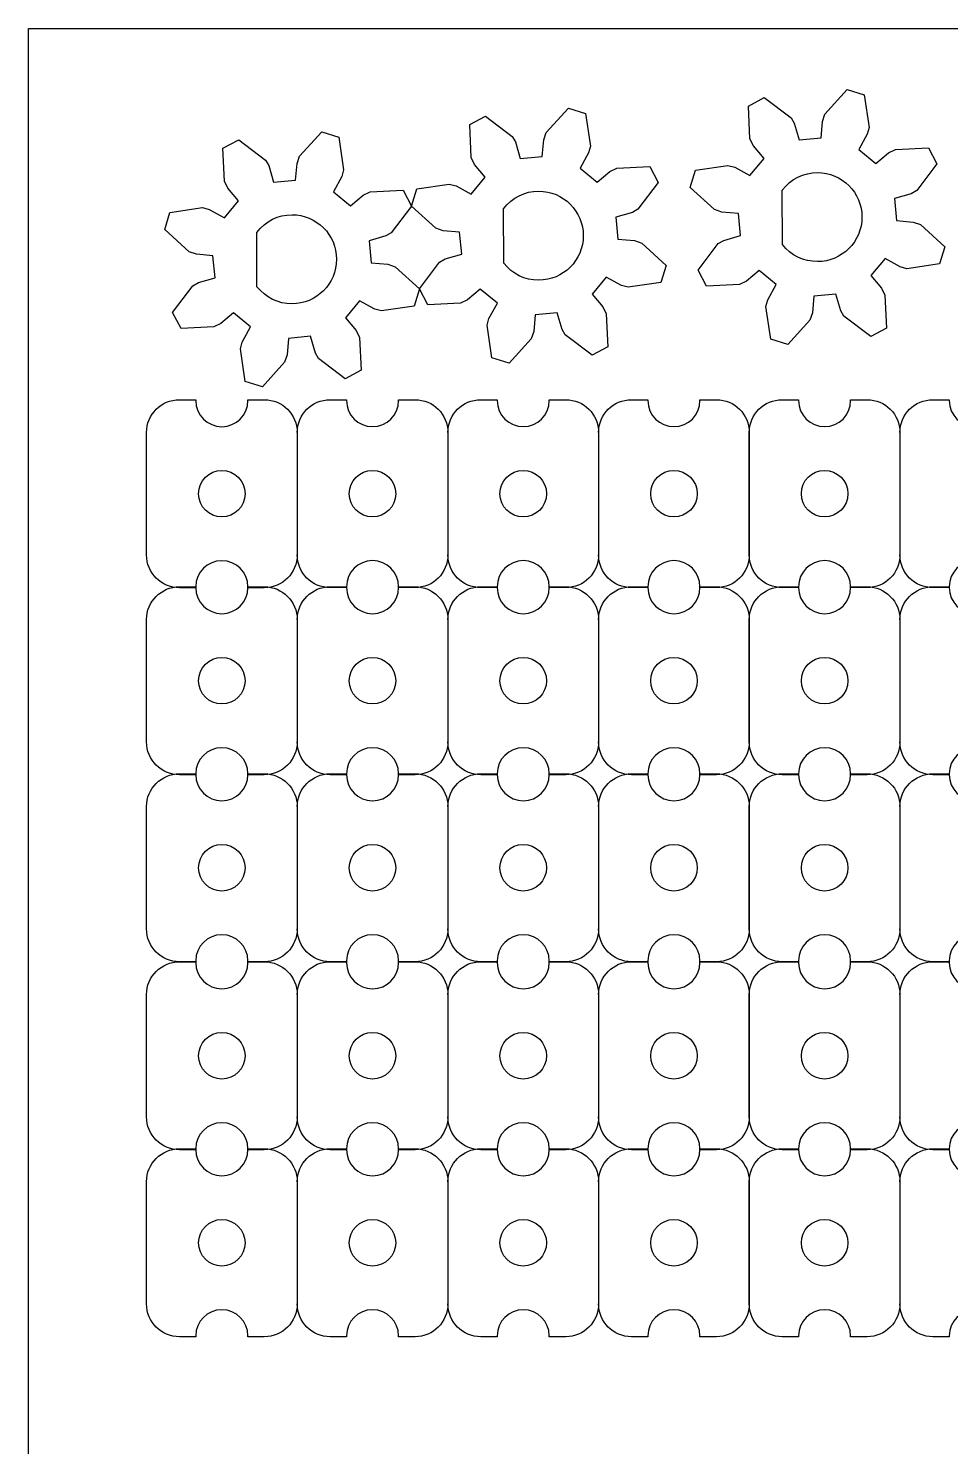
# Model space of a CAD drawing. Header units: millimetres. Extents: x 0 to 610, y -305 to 0.
# Drawn here: x 0 to 49.6, y -76.2 to 0 of the extents above; entities that cross this region are included whole.
import ezdxf

# ---------------------------------------------------------------- set-up
doc = ezdxf.new("R2010")
doc.units = ezdxf.units.MM
doc.layers.add('Cuts', color=1, linetype='Continuous', lineweight=25, true_color=0xff0000)
doc.layers.add('laser bed referance', color=3, linetype='Continuous', lineweight=25, true_color=0x00ff00)

msp = doc.modelspace()

# ---------------------------------------------------------------- linework, layer by layer
at = {"layer": 'Cuts', "color": 1, "lineweight": 25, "true_color": 0xff0000}
for points in [[(40.825, -16.982), (39.904, -16.7), (39.643, -14.949), (39.743, -14.586), (40.193, -13.767), (39.277, -13.011), (38.594, -13.585), (38.218, -13.768), (36.452, -13.851), (36, -13), (37.087, -11.56), (37.382, -11.391), (38.279, -11.131), (38.165, -9.948), (37.276, -9.871), (36.882, -9.734), (35.574, -8.545), (35.856, -7.624), (37.607, -7.364), (37.971, -7.462), (38.789, -7.913), (39.544, -6.996), (38.971, -6.314), (38.789, -5.937), (38.705, -4.172), (39.557, -3.72), (40.997, -4.806), (41.165, -5.1), (41.425, -5.997), (42.608, -5.885), (42.685, -4.997), (42.822, -4.601), (44.012, -3.293), (44.932, -3.576), (45.192, -5.326), (45.094, -5.69), (44.643, -6.508), (45.56, -7.264), (46.243, -6.69), (46.619, -6.508), (48.385, -6.425), (48.836, -7.276), (47.75, -8.716), (47.455, -8.885), (46.558, -9.144), (46.671, -10.328), (47.56, -10.405), (47.955, -10.542), (49.262, -11.731), (48.98, -12.653), (47.229, -12.912), (46.866, -12.813), (46.048, -12.363), (45.292, -13.279), (45.865, -13.961), (46.047, -14.338), (46.131, -16.104), (45.28, -16.555), (43.839, -15.47), (43.671, -15.175), (43.412, -14.277), (42.228, -14.39), (42.152, -15.279), (42.014, -15.674), (40.825, -16.982), (40.825, -16.982)], [(25.843, -17.982), (24.922, -17.7), (24.662, -15.949), (24.761, -15.586), (25.212, -14.768), (24.295, -14.012), (23.612, -14.586), (23.236, -14.768), (21.47, -14.851), (21.018, -14), (22.105, -12.56), (22.4, -12.391), (23.297, -12.132), (23.183, -10.948), (22.294, -10.872), (21.9, -10.734), (20.592, -9.545), (20.874, -8.624), (22.625, -8.364), (22.989, -8.463), (23.807, -8.914), (24.562, -7.996), (23.989, -7.314), (23.807, -6.937), (23.723, -5.172), (24.575, -4.721), (26.015, -5.806), (26.183, -6.101), (26.443, -6.998), (27.626, -6.885), (27.703, -5.997), (27.84, -5.601), (29.03, -4.294), (29.95, -4.576), (30.21, -6.327), (30.112, -6.69), (29.662, -7.509), (30.578, -8.265), (31.261, -7.691), (31.637, -7.509), (33.403, -7.425), (33.854, -8.277), (32.768, -9.716), (32.474, -9.885), (31.576, -10.145), (31.689, -11.328), (32.578, -11.405), (32.973, -11.542), (34.28, -12.732), (33.998, -13.653), (32.247, -13.912), (31.884, -13.814), (31.066, -13.363), (30.31, -14.279), (30.883, -14.962), (31.066, -15.339), (31.149, -17.104), (30.298, -17.556), (28.858, -16.47), (28.689, -16.175), (28.43, -15.278), (27.246, -15.391), (27.17, -16.279), (27.032, -16.675), (25.843, -17.982), (25.843, -17.982)], [(12.581, -19.251), (11.66, -18.968), (11.4, -17.218), (11.499, -16.855), (11.95, -16.036), (11.033, -15.28), (10.35, -15.854), (9.974, -16.037), (8.208, -16.12), (7.756, -15.269), (8.843, -13.829), (9.138, -13.66), (10.035, -13.4), (9.921, -12.217), (9.032, -12.14), (8.638, -12.003), (7.33, -10.814), (7.612, -9.893), (9.363, -9.633), (9.727, -9.731), (10.545, -10.182), (11.3, -9.265), (10.727, -8.583), (10.545, -8.206), (10.461, -6.441), (11.313, -5.989), (12.753, -7.075), (12.921, -7.369), (13.182, -8.266), (14.364, -8.154), (14.441, -7.265), (14.579, -6.87), (15.768, -5.562), (16.688, -5.845), (16.948, -7.595), (16.85, -7.959), (16.4, -8.777), (17.316, -9.533), (17.999, -8.959), (18.375, -8.777), (20.141, -8.694), (20.592, -9.545), (19.506, -10.985), (19.212, -11.154), (18.314, -11.413), (18.427, -12.597), (19.316, -12.674), (19.711, -12.811), (21.018, -14), (20.736, -14.921), (18.985, -15.181), (18.622, -15.082), (17.804, -14.632), (17.048, -15.548), (17.621, -16.23), (17.804, -16.607), (17.887, -18.373), (17.036, -18.824), (15.596, -17.739), (15.427, -17.444), (15.168, -16.546), (13.984, -16.659), (13.908, -17.548), (13.77, -17.943), (12.581, -19.251), (12.581, -19.251)], [(40.531, -11.612), (40.523, -8.692)], [(25.55, -12.612), (25.541, -9.692)], [(12.288, -13.881), (12.279, -10.961)], [(8.117, -19.95), (9, -19.95), (9, -20)], [(11.801, -20), (11.801, -19.95), (12.684, -19.95)], [(16.218, -19.95), (17.101, -19.95), (17.101, -20)], [(19.901, -20), (19.901, -19.95), (20.785, -19.95)], [(24.318, -19.95), (25.201, -19.95), (25.201, -20)], [(28.002, -20), (28.002, -19.95), (28.885, -19.95)], [(32.418, -19.95), (33.301, -19.95), (33.301, -20)], [(36.102, -20), (36.102, -19.95), (36.985, -19.95)], [(40.517, -19.95), (41.4, -19.95), (41.4, -20)], [(44.201, -20), (44.201, -19.95), (45.084, -19.95)], [(48.618, -19.95), (49.501, -19.95), (49.501, -19.999)], [(6.351, -28.283), (6.351, -21.717)], [(14.452, -21.717), (14.452, -28.283)], [(22.552, -21.717), (22.552, -28.282)], [(30.652, -21.717), (30.652, -28.282)], [(38.751, -21.717), (38.751, -28.282)], [(38.751, -28.282), (38.751, -21.717)], [(46.852, -21.717), (46.852, -28.282)], [(9, -30), (9, -30.05), (8.117, -30.05)], [(8.117, -30), (9, -30), (9, -30.05)], [(12.684, -30.05), (11.801, -30.05), (11.801, -30)], [(11.801, -30.05), (11.801, -30), (12.684, -30)], [(17.101, -29.999), (17.101, -30.049), (16.218, -30.049)], [(16.218, -29.999), (17.101, -29.999), (17.101, -30.049)], [(20.785, -30.049), (19.901, -30.049), (19.901, -29.999)], [(19.901, -30.049), (19.901, -29.999), (20.785, -29.999)], [(25.201, -29.999), (25.201, -30.049), (24.318, -30.049)], [(24.318, -29.999), (25.201, -29.999), (25.201, -30.049)], [(28.885, -30.049), (28.002, -30.049), (28.002, -29.999)], [(28.002, -30.049), (28.002, -29.999), (28.885, -29.999)], [(33.301, -29.999), (33.301, -30.049), (32.418, -30.049)], [(32.418, -29.999), (33.301, -29.999), (33.301, -30.049)], [(36.985, -30.049), (36.102, -30.049), (36.102, -29.999)], [(36.102, -30.049), (36.102, -29.999), (36.985, -29.999)], [(41.4, -29.999), (41.4, -30.049), (40.517, -30.049)], [(40.517, -29.999), (41.4, -29.999), (41.4, -30.049)], [(45.084, -30.049), (44.201, -30.049), (44.201, -29.999)], [(44.201, -30.049), (44.201, -29.999), (45.084, -29.999)], [(49.501, -29.999), (49.501, -30.049), (48.618, -30.049)], [(48.618, -29.999), (49.501, -29.999), (49.501, -30.049)], [(6.351, -38.332), (6.351, -31.767)], [(14.452, -31.767), (14.452, -38.332)], [(22.552, -31.766), (22.552, -38.332)], [(30.652, -31.766), (30.652, -38.332)], [(38.751, -38.332), (38.751, -31.766)], [(38.751, -31.766), (38.751, -38.332)], [(46.852, -31.766), (46.852, -38.332)], [(9, -40.049), (9, -40.099), (8.117, -40.099)], [(8.117, -40.049), (9, -40.049), (9, -40.099)], [(12.684, -40.099), (11.801, -40.099), (11.801, -40.049)], [(11.801, -40.099), (11.801, -40.049), (12.684, -40.049)], [(17.101, -40.049), (17.101, -40.099), (16.218, -40.099)], [(16.218, -40.049), (17.101, -40.049), (17.101, -40.099)], [(20.785, -40.099), (19.901, -40.099), (19.901, -40.049)], [(19.901, -40.099), (19.901, -40.049), (20.785, -40.049)], [(25.201, -40.049), (25.201, -40.099), (24.318, -40.099)], [(24.318, -40.049), (25.201, -40.049), (25.201, -40.099)], [(28.885, -40.099), (28.002, -40.099), (28.002, -40.049)], [(28.002, -40.099), (28.002, -40.049), (28.885, -40.049)], [(33.301, -40.049), (33.301, -40.099), (32.418, -40.099)], [(32.418, -40.049), (33.301, -40.049), (33.301, -40.099)], [(36.985, -40.099), (36.102, -40.099), (36.102, -40.049)], [(36.102, -40.099), (36.102, -40.049), (36.985, -40.049)], [(41.4, -40.049), (41.4, -40.099), (40.517, -40.099)], [(40.517, -40.049), (41.4, -40.049), (41.4, -40.099)], [(45.084, -40.099), (44.201, -40.099), (44.201, -40.049)], [(44.201, -40.099), (44.201, -40.049), (45.084, -40.049)], [(49.501, -40.049), (49.501, -40.098), (48.618, -40.098)], [(48.618, -40.049), (49.501, -40.049), (49.501, -40.098)], [(6.351, -48.382), (6.351, -41.816)], [(14.452, -41.816), (14.452, -48.382)], [(22.552, -41.816), (22.552, -48.381)], [(30.652, -41.816), (30.652, -48.381)], [(38.751, -48.381), (38.751, -41.816)], [(38.751, -41.816), (38.751, -48.381)], [(46.852, -41.816), (46.852, -48.381)], [(9, -50.099), (9, -50.149), (8.117, -50.149)], [(8.117, -50.149), (9, -50.149), (9, -50.198)], [(12.684, -50.149), (11.801, -50.149), (11.801, -50.099)], [(11.801, -50.198), (11.801, -50.149), (12.684, -50.149)], [(17.101, -50.099), (17.101, -50.148), (16.218, -50.148)], [(16.218, -50.148), (17.101, -50.148), (17.101, -50.198)], [(20.785, -50.148), (19.901, -50.148), (19.901, -50.099)], [(19.901, -50.198), (19.901, -50.148), (20.785, -50.148)], [(25.201, -50.099), (25.201, -50.148), (24.318, -50.148)], [(24.318, -50.148), (25.201, -50.148), (25.201, -50.198)], [(28.885, -50.148), (28.002, -50.148), (28.002, -50.099)], [(28.002, -50.198), (28.002, -50.148), (28.885, -50.148)], [(33.301, -50.099), (33.301, -50.148), (32.418, -50.148)], [(32.418, -50.148), (33.301, -50.148), (33.301, -50.198)], [(36.985, -50.148), (36.102, -50.148), (36.102, -50.099)], [(36.102, -50.198), (36.102, -50.148), (36.985, -50.148)], [(41.4, -50.099), (41.4, -50.148), (40.517, -50.148)], [(40.517, -50.148), (41.4, -50.148), (41.4, -50.198)], [(45.084, -50.148), (44.201, -50.148), (44.201, -50.099)], [(44.201, -50.198), (44.201, -50.148), (45.084, -50.148)], [(49.501, -50.098), (49.501, -50.148), (48.618, -50.148)], [(48.618, -50.148), (49.501, -50.148), (49.501, -50.198)], [(6.351, -58.481), (6.351, -51.915)], [(14.452, -51.915), (14.452, -58.481)], [(22.552, -51.915), (22.552, -58.481)], [(30.652, -51.915), (30.652, -58.481)], [(38.751, -58.481), (38.751, -51.915)], [(38.751, -51.915), (38.751, -58.481)], [(46.852, -51.915), (46.852, -58.481)], [(17.101, -60.198), (17.101, -60.248), (16.218, -60.248)], [(16.218, -60.198), (17.101, -60.198), (17.101, -60.248)], [(20.785, -60.248), (19.901, -60.248), (19.901, -60.198)], [(19.901, -60.248), (19.901, -60.198), (20.785, -60.198)], [(25.201, -60.198), (25.201, -60.248), (24.318, -60.248)], [(24.318, -60.198), (25.201, -60.198), (25.201, -60.248)], [(28.885, -60.248), (28.002, -60.248), (28.002, -60.198)], [(28.002, -60.248), (28.002, -60.198), (28.885, -60.198)], [(33.301, -60.198), (33.301, -60.248), (32.418, -60.248)], [(32.418, -60.198), (33.301, -60.198), (33.301, -60.248)], [(36.985, -60.248), (36.102, -60.248), (36.102, -60.198)], [(36.102, -60.248), (36.102, -60.198), (36.985, -60.198)], [(41.4, -60.198), (41.4, -60.248), (40.517, -60.248)], [(40.517, -60.198), (41.4, -60.198), (41.4, -60.248)], [(45.084, -60.248), (44.201, -60.248), (44.201, -60.198)], [(44.201, -60.248), (44.201, -60.198), (45.084, -60.198)], [(49.501, -60.198), (49.501, -60.247), (48.618, -60.247)], [(48.618, -60.198), (49.501, -60.198), (49.501, -60.247)], [(9, -60.198), (9, -60.248), (8.117, -60.248)], [(8.117, -60.198), (9, -60.198), (9, -60.248)], [(12.684, -60.248), (11.801, -60.248), (11.801, -60.198)], [(11.801, -60.248), (11.801, -60.198), (12.684, -60.198)], [(6.351, -68.531), (6.351, -61.965)], [(14.452, -61.965), (14.452, -68.531)], [(22.552, -61.965), (22.552, -68.53)], [(30.652, -61.965), (30.652, -68.53)], [(38.751, -68.53), (38.751, -61.965)], [(38.751, -61.965), (38.751, -68.53)], [(46.852, -61.965), (46.852, -68.53)], [(9, -70.248), (9, -70.298), (8.117, -70.298)], [(12.684, -70.298), (11.801, -70.298), (11.801, -70.248)], [(17.101, -70.248), (17.101, -70.297), (16.218, -70.297)], [(20.785, -70.297), (19.901, -70.297), (19.901, -70.248)], [(25.201, -70.248), (25.201, -70.297), (24.318, -70.297)], [(28.885, -70.297), (28.002, -70.297), (28.002, -70.248)], [(33.301, -70.248), (33.301, -70.297), (32.418, -70.297)], [(36.985, -70.297), (36.102, -70.297), (36.102, -70.248)], [(41.4, -70.248), (41.4, -70.297), (40.517, -70.297)], [(45.084, -70.297), (44.201, -70.297), (44.201, -70.248)], [(49.501, -70.247), (49.501, -70.297), (48.618, -70.297)]]:
    msp.add_lwpolyline(points, dxfattribs=at)
for points in [[(40.523, -8.692), (40.99, -8.08), (41.677, -7.745), (42.416, -7.745)], [(42.416, -7.745), (43.735, -7.745), (44.81, -8.819), (44.81, -10.138)], [(25.541, -9.692), (26.008, -9.08), (26.695, -8.745), (27.434, -8.745)], [(27.434, -8.745), (28.753, -8.745), (29.828, -9.819), (29.828, -11.139)], [(12.279, -10.961), (12.746, -10.349), (13.433, -10.014), (14.172, -10.014)], [(14.172, -10.014), (15.491, -10.014), (16.566, -11.087), (16.566, -12.407)], [(44.81, -10.138), (44.81, -11.458), (43.736, -12.532), (42.416, -12.532)], [(29.828, -11.139), (29.828, -12.458), (28.754, -13.532), (27.434, -13.532)], [(42.416, -12.532), (41.677, -12.532), (40.99, -12.196), (40.531, -11.612)], [(16.566, -12.407), (16.566, -13.727), (15.492, -14.801), (14.172, -14.801)], [(27.434, -13.532), (26.695, -13.532), (26.008, -13.197), (25.55, -12.612)], [(14.172, -14.801), (13.433, -14.801), (12.746, -14.465), (12.288, -13.881)], [(6.351, -21.717), (6.351, -20.743), (7.144, -19.95), (8.117, -19.95)], [(9, -20), (9, -20.772), (9.63, -21.4), (10.401, -21.4)], [(10.401, -21.4), (11.173, -21.4), (11.801, -20.772), (11.801, -20)], [(12.684, -19.95), (13.659, -19.95), (14.452, -20.743), (14.452, -21.717)], [(14.452, -21.717), (14.452, -20.742), (15.244, -19.95), (16.218, -19.95)], [(17.101, -20), (17.101, -20.772), (17.729, -21.399), (18.502, -21.399)], [(18.502, -21.399), (19.274, -21.399), (19.901, -20.772), (19.901, -20)], [(20.785, -19.95), (21.759, -19.95), (22.552, -20.742), (22.552, -21.717)], [(22.551, -21.717), (22.551, -20.742), (23.344, -19.95), (24.318, -19.95)], [(25.201, -20), (25.201, -20.772), (25.83, -21.399), (26.602, -21.399)], [(26.602, -21.399), (27.373, -21.399), (28.002, -20.772), (28.002, -20)], [(28.885, -19.95), (29.859, -19.95), (30.652, -20.742), (30.652, -21.717)], [(30.651, -21.717), (30.651, -20.742), (31.444, -19.95), (32.418, -19.95)], [(33.301, -20), (33.301, -20.772), (33.929, -21.399), (34.702, -21.399)], [(34.702, -21.399), (35.474, -21.399), (36.102, -20.772), (36.102, -20)], [(36.985, -19.95), (37.959, -19.95), (38.751, -20.742), (38.751, -21.717)], [(38.751, -21.717), (38.751, -20.742), (39.544, -19.95), (40.517, -19.95)], [(41.4, -20), (41.4, -20.772), (42.03, -21.399), (42.801, -21.399)], [(42.801, -21.399), (43.573, -21.399), (44.201, -20.772), (44.201, -20)], [(45.084, -19.95), (46.059, -19.95), (46.852, -20.742), (46.852, -21.717)], [(46.852, -21.716), (46.852, -20.742), (47.644, -19.95), (48.618, -19.95)], [(49.501, -19.999), (49.501, -20.771), (50.129, -21.399), (50.902, -21.399)], [(9.151, -25), (9.151, -24.31), (9.71, -23.75), (10.401, -23.75)], [(10.401, -23.75), (11.091, -23.75), (11.651, -24.31), (11.651, -25)], [(17.251, -25), (17.251, -24.31), (17.811, -23.75), (18.501, -23.75)], [(18.501, -23.75), (19.191, -23.75), (19.751, -24.31), (19.751, -25)], [(25.352, -25), (25.352, -24.31), (25.91, -23.75), (26.601, -23.75)], [(26.601, -23.75), (27.291, -23.75), (27.851, -24.31), (27.851, -25)], [(33.452, -25), (33.452, -24.31), (34.011, -23.75), (34.702, -23.75)], [(34.702, -23.75), (35.391, -23.75), (35.951, -24.31), (35.951, -25)], [(41.551, -24.999), (41.551, -24.309), (42.11, -23.749), (42.801, -23.749)], [(42.801, -23.749), (43.491, -23.749), (44.051, -24.309), (44.051, -24.999)], [(10.401, -26.25), (9.71, -26.25), (9.151, -25.69), (9.151, -25)], [(11.651, -25), (11.651, -25.69), (11.091, -26.25), (10.401, -26.25)], [(18.501, -26.25), (17.811, -26.25), (17.251, -25.69), (17.251, -25)], [(19.751, -25), (19.751, -25.69), (19.191, -26.25), (18.501, -26.25)], [(26.601, -26.25), (25.91, -26.25), (25.352, -25.69), (25.352, -25)], [(27.851, -25), (27.851, -25.69), (27.291, -26.25), (26.601, -26.25)], [(34.702, -26.25), (34.011, -26.25), (33.452, -25.69), (33.452, -25)], [(35.951, -25), (35.951, -25.69), (35.391, -26.25), (34.702, -26.25)], [(42.801, -26.249), (42.11, -26.249), (41.551, -25.69), (41.551, -24.999)], [(44.051, -24.999), (44.051, -25.69), (43.491, -26.249), (42.801, -26.249)], [(8.117, -30.05), (7.144, -30.05), (6.351, -29.257), (6.351, -28.283)], [(10.401, -28.6), (9.63, -28.6), (9, -29.227), (9, -30)], [(11.801, -30), (11.801, -29.228), (11.173, -28.6), (10.401, -28.6)], [(14.452, -28.283), (14.452, -29.257), (13.659, -30.05), (12.684, -30.05)], [(16.218, -30.049), (15.244, -30.049), (14.452, -29.256), (14.452, -28.282)], [(18.502, -28.599), (17.729, -28.599), (17.101, -29.227), (17.101, -29.999)], [(19.901, -29.999), (19.901, -29.227), (19.274, -28.599), (18.502, -28.599)], [(22.552, -28.282), (22.552, -29.256), (21.759, -30.049), (20.785, -30.049)], [(24.318, -30.049), (23.344, -30.049), (22.551, -29.256), (22.551, -28.282)], [(26.602, -28.599), (25.83, -28.599), (25.201, -29.227), (25.201, -29.999)], [(28.002, -29.999), (28.002, -29.227), (27.373, -28.599), (26.602, -28.599)], [(30.652, -28.282), (30.652, -29.256), (29.859, -30.049), (28.885, -30.049)], [(32.418, -30.049), (31.444, -30.049), (30.651, -29.256), (30.651, -28.282)], [(34.702, -28.599), (33.929, -28.599), (33.301, -29.227), (33.301, -29.999)], [(36.102, -29.999), (36.102, -29.227), (35.474, -28.599), (34.702, -28.599)], [(38.751, -28.282), (38.751, -29.256), (37.959, -30.049), (36.985, -30.049)], [(40.517, -30.049), (39.544, -30.049), (38.751, -29.256), (38.751, -28.282)], [(42.801, -28.599), (42.03, -28.599), (41.4, -29.227), (41.4, -29.999)], [(44.201, -29.999), (44.201, -29.227), (43.573, -28.599), (42.801, -28.599)], [(46.852, -28.282), (46.852, -29.256), (46.059, -30.049), (45.084, -30.049)], [(48.618, -30.049), (47.644, -30.049), (46.852, -29.256), (46.852, -28.282)], [(50.902, -28.599), (50.129, -28.599), (49.501, -29.227), (49.501, -29.999)], [(6.351, -31.767), (6.351, -30.792), (7.144, -30), (8.117, -30)], [(9, -30.05), (9, -30.821), (9.63, -31.449), (10.401, -31.449)], [(10.401, -31.449), (11.173, -31.449), (11.801, -30.821), (11.801, -30.05)], [(12.684, -30), (13.659, -30), (14.452, -30.792), (14.452, -31.767)], [(14.452, -31.766), (14.452, -30.792), (15.244, -29.999), (16.218, -29.999)], [(17.101, -30.049), (17.101, -30.821), (17.729, -31.449), (18.502, -31.449)], [(18.502, -31.449), (19.274, -31.449), (19.901, -30.821), (19.901, -30.049)], [(20.785, -29.999), (21.759, -29.999), (22.552, -30.792), (22.552, -31.766)], [(22.551, -31.766), (22.551, -30.792), (23.344, -29.999), (24.318, -29.999)], [(25.201, -30.049), (25.201, -30.821), (25.83, -31.449), (26.602, -31.449)], [(26.602, -31.449), (27.373, -31.449), (28.002, -30.821), (28.002, -30.049)], [(28.885, -29.999), (29.859, -29.999), (30.652, -30.792), (30.652, -31.766)], [(30.651, -31.766), (30.651, -30.792), (31.444, -29.999), (32.418, -29.999)], [(33.301, -30.049), (33.301, -30.821), (33.929, -31.449), (34.702, -31.449)], [(34.702, -31.449), (35.474, -31.449), (36.102, -30.821), (36.102, -30.049)], [(36.985, -29.999), (37.959, -29.999), (38.751, -30.792), (38.751, -31.766)], [(38.751, -31.766), (38.751, -30.792), (39.544, -29.999), (40.517, -29.999)], [(41.4, -30.049), (41.4, -30.821), (42.03, -31.449), (42.801, -31.449)], [(42.801, -31.449), (43.573, -31.449), (44.201, -30.821), (44.201, -30.049)], [(45.084, -29.999), (46.059, -29.999), (46.852, -30.792), (46.852, -31.766)], [(46.852, -31.766), (46.852, -30.791), (47.644, -29.999), (48.618, -29.999)], [(49.501, -30.049), (49.501, -30.821), (50.129, -31.449), (50.902, -31.449)], [(9.151, -35.049), (9.151, -34.359), (9.71, -33.799), (10.401, -33.799)], [(10.401, -33.799), (11.091, -33.799), (11.651, -34.359), (11.651, -35.049)], [(17.251, -35.049), (17.251, -34.359), (17.811, -33.799), (18.501, -33.799)], [(18.501, -33.799), (19.191, -33.799), (19.751, -34.359), (19.751, -35.049)], [(25.352, -35.049), (25.352, -34.359), (25.91, -33.799), (26.601, -33.799)], [(26.601, -33.799), (27.291, -33.799), (27.851, -34.359), (27.851, -35.049)], [(33.452, -35.049), (33.452, -34.359), (34.011, -33.799), (34.702, -33.799)], [(34.702, -33.799), (35.391, -33.799), (35.951, -34.359), (35.951, -35.049)], [(41.551, -35.049), (41.551, -34.359), (42.11, -33.799), (42.801, -33.799)], [(42.801, -33.799), (43.491, -33.799), (44.051, -34.359), (44.051, -35.049)], [(10.401, -36.299), (9.71, -36.299), (9.151, -35.74), (9.151, -35.049)], [(11.651, -35.049), (11.651, -35.74), (11.091, -36.299), (10.401, -36.299)], [(18.501, -36.299), (17.811, -36.299), (17.251, -35.74), (17.251, -35.049)], [(19.751, -35.049), (19.751, -35.74), (19.191, -36.299), (18.501, -36.299)], [(26.601, -36.299), (25.91, -36.299), (25.352, -35.74), (25.352, -35.049)], [(27.851, -35.049), (27.851, -35.74), (27.291, -36.299), (26.601, -36.299)], [(34.702, -36.299), (34.011, -36.299), (33.452, -35.74), (33.452, -35.049)], [(35.951, -35.049), (35.951, -35.74), (35.391, -36.299), (34.702, -36.299)], [(42.801, -36.299), (42.11, -36.299), (41.551, -35.739), (41.551, -35.049)], [(44.051, -35.049), (44.051, -35.739), (43.491, -36.299), (42.801, -36.299)], [(8.117, -40.099), (7.144, -40.099), (6.351, -39.306), (6.351, -38.332)], [(10.401, -38.649), (9.63, -38.649), (9, -39.277), (9, -40.049)], [(11.801, -40.049), (11.801, -39.277), (11.173, -38.649), (10.401, -38.649)], [(14.452, -38.332), (14.452, -39.306), (13.659, -40.099), (12.684, -40.099)], [(16.218, -40.099), (15.244, -40.099), (14.452, -39.306), (14.452, -38.332)], [(18.502, -38.649), (17.729, -38.649), (17.101, -39.276), (17.101, -40.049)], [(19.901, -40.049), (19.901, -39.277), (19.274, -38.649), (18.502, -38.649)], [(22.552, -38.332), (22.552, -39.306), (21.759, -40.099), (20.785, -40.099)], [(24.318, -40.099), (23.344, -40.099), (22.551, -39.306), (22.551, -38.332)], [(26.602, -38.649), (25.83, -38.649), (25.201, -39.276), (25.201, -40.049)], [(28.002, -40.049), (28.002, -39.277), (27.373, -38.649), (26.602, -38.649)], [(30.652, -38.332), (30.652, -39.306), (29.859, -40.099), (28.885, -40.099)], [(32.418, -40.099), (31.444, -40.099), (30.651, -39.306), (30.651, -38.332)], [(34.702, -38.649), (33.929, -38.649), (33.301, -39.276), (33.301, -40.049)], [(36.102, -40.049), (36.102, -39.277), (35.474, -38.649), (34.702, -38.649)], [(38.751, -38.332), (38.751, -39.306), (37.959, -40.099), (36.985, -40.099)], [(40.517, -40.099), (39.544, -40.099), (38.751, -39.306), (38.751, -38.332)], [(42.801, -38.649), (42.03, -38.649), (41.4, -39.276), (41.4, -40.049)], [(44.201, -40.049), (44.201, -39.277), (43.573, -38.649), (42.801, -38.649)], [(46.852, -38.332), (46.852, -39.306), (46.059, -40.099), (45.084, -40.099)], [(48.618, -40.098), (47.644, -40.098), (46.852, -39.305), (46.852, -38.331)], [(50.902, -38.649), (50.129, -38.649), (49.501, -39.276), (49.501, -40.049)], [(6.351, -41.816), (6.351, -40.842), (7.144, -40.049), (8.117, -40.049)], [(9, -40.099), (9, -40.871), (9.63, -41.499), (10.401, -41.499)], [(10.401, -41.499), (11.173, -41.499), (11.801, -40.871), (11.801, -40.099)], [(12.684, -40.049), (13.659, -40.049), (14.452, -40.842), (14.452, -41.816)], [(14.452, -41.816), (14.452, -40.841), (15.244, -40.049), (16.218, -40.049)], [(17.101, -40.099), (17.101, -40.871), (17.729, -41.499), (18.502, -41.499)], [(18.502, -41.499), (19.274, -41.499), (19.901, -40.871), (19.901, -40.099)], [(20.785, -40.049), (21.759, -40.049), (22.552, -40.841), (22.552, -41.816)], [(22.551, -41.816), (22.551, -40.841), (23.344, -40.049), (24.318, -40.049)], [(25.201, -40.099), (25.201, -40.871), (25.83, -41.499), (26.602, -41.499)], [(26.602, -41.499), (27.373, -41.499), (28.002, -40.871), (28.002, -40.099)], [(28.885, -40.049), (29.859, -40.049), (30.652, -40.841), (30.652, -41.816)], [(30.651, -41.816), (30.651, -40.841), (31.444, -40.049), (32.418, -40.049)], [(33.301, -40.099), (33.301, -40.871), (33.929, -41.499), (34.702, -41.499)], [(34.702, -41.499), (35.474, -41.499), (36.102, -40.871), (36.102, -40.099)], [(36.985, -40.049), (37.959, -40.049), (38.751, -40.841), (38.751, -41.816)], [(38.751, -41.816), (38.751, -40.841), (39.544, -40.049), (40.517, -40.049)], [(41.4, -40.099), (41.4, -40.871), (42.03, -41.499), (42.801, -41.499)], [(42.801, -41.499), (43.573, -41.499), (44.201, -40.871), (44.201, -40.099)], [(45.084, -40.049), (46.059, -40.049), (46.852, -40.841), (46.852, -41.816)], [(46.852, -41.815), (46.852, -40.841), (47.644, -40.049), (48.618, -40.049)], [(49.501, -40.098), (49.501, -40.87), (50.129, -41.498), (50.902, -41.498)], [(9.151, -45.099), (9.151, -44.409), (9.71, -43.849), (10.401, -43.849)], [(10.401, -43.849), (11.091, -43.849), (11.651, -44.409), (11.651, -45.099)], [(17.251, -45.099), (17.251, -44.409), (17.811, -43.849), (18.501, -43.849)], [(18.501, -43.849), (19.191, -43.849), (19.751, -44.409), (19.751, -45.099)], [(25.352, -45.099), (25.352, -44.409), (25.91, -43.849), (26.601, -43.849)], [(26.601, -43.849), (27.291, -43.849), (27.851, -44.409), (27.851, -45.099)], [(33.452, -45.099), (33.452, -44.409), (34.011, -43.849), (34.702, -43.849)], [(34.702, -43.849), (35.391, -43.849), (35.951, -44.409), (35.951, -45.099)], [(41.551, -45.098), (41.551, -44.408), (42.11, -43.848), (42.801, -43.848)], [(42.801, -43.848), (43.491, -43.848), (44.051, -44.408), (44.051, -45.098)], [(10.401, -46.349), (9.71, -46.349), (9.151, -45.789), (9.151, -45.099)], [(11.651, -45.099), (11.651, -45.789), (11.091, -46.349), (10.401, -46.349)], [(18.501, -46.349), (17.811, -46.349), (17.251, -45.789), (17.251, -45.099)], [(19.751, -45.099), (19.751, -45.789), (19.191, -46.349), (18.501, -46.349)], [(26.601, -46.349), (25.91, -46.349), (25.352, -45.789), (25.352, -45.099)], [(27.851, -45.099), (27.851, -45.789), (27.291, -46.349), (26.601, -46.349)], [(34.702, -46.349), (34.011, -46.349), (33.452, -45.789), (33.452, -45.099)], [(35.951, -45.099), (35.951, -45.789), (35.391, -46.349), (34.702, -46.349)], [(42.801, -46.349), (42.11, -46.349), (41.551, -45.789), (41.551, -45.098)], [(44.051, -45.098), (44.051, -45.789), (43.491, -46.349), (42.801, -46.349)], [(8.117, -50.149), (7.144, -50.149), (6.351, -49.356), (6.351, -48.382)], [(10.401, -48.699), (9.63, -48.699), (9, -49.326), (9, -50.099)], [(11.801, -50.099), (11.801, -49.327), (11.173, -48.699), (10.401, -48.699)], [(14.452, -48.382), (14.452, -49.356), (13.659, -50.149), (12.684, -50.149)], [(16.218, -50.148), (15.244, -50.148), (14.452, -49.355), (14.452, -48.381)], [(18.502, -48.698), (17.729, -48.698), (17.101, -49.326), (17.101, -50.099)], [(19.901, -50.099), (19.901, -49.326), (19.274, -48.698), (18.502, -48.698)], [(22.552, -48.381), (22.552, -49.355), (21.759, -50.148), (20.785, -50.148)], [(24.318, -50.148), (23.344, -50.148), (22.551, -49.355), (22.551, -48.381)], [(26.602, -48.698), (25.83, -48.698), (25.201, -49.326), (25.201, -50.099)], [(28.002, -50.099), (28.002, -49.326), (27.373, -48.698), (26.602, -48.698)], [(30.652, -48.381), (30.652, -49.355), (29.859, -50.148), (28.885, -50.148)], [(32.418, -50.148), (31.444, -50.148), (30.651, -49.355), (30.651, -48.381)], [(34.702, -48.698), (33.929, -48.698), (33.301, -49.326), (33.301, -50.099)], [(36.102, -50.099), (36.102, -49.326), (35.474, -48.698), (34.702, -48.698)], [(38.751, -48.381), (38.751, -49.355), (37.959, -50.148), (36.985, -50.148)], [(40.517, -50.148), (39.544, -50.148), (38.751, -49.355), (38.751, -48.381)], [(42.801, -48.698), (42.03, -48.698), (41.4, -49.326), (41.4, -50.099)], [(44.201, -50.099), (44.201, -49.326), (43.573, -48.698), (42.801, -48.698)], [(46.852, -48.381), (46.852, -49.355), (46.059, -50.148), (45.084, -50.148)], [(48.618, -50.148), (47.644, -50.148), (46.852, -49.355), (46.852, -48.381)], [(50.902, -48.698), (50.129, -48.698), (49.501, -49.326), (49.501, -50.098)], [(6.351, -51.915), (6.351, -50.941), (7.144, -50.149), (8.117, -50.149)], [(9, -50.198), (9, -50.97), (9.63, -51.598), (10.401, -51.598)], [(10.401, -51.598), (11.173, -51.598), (11.801, -50.97), (11.801, -50.198)], [(12.684, -50.149), (13.659, -50.149), (14.452, -50.941), (14.452, -51.915)], [(14.452, -51.915), (14.452, -50.941), (15.244, -50.148), (16.218, -50.148)], [(17.101, -50.198), (17.101, -50.97), (17.729, -51.598), (18.502, -51.598)], [(18.502, -51.598), (19.274, -51.598), (19.901, -50.97), (19.901, -50.198)], [(20.785, -50.148), (21.759, -50.148), (22.552, -50.941), (22.552, -51.915)], [(22.551, -51.915), (22.551, -50.941), (23.344, -50.148), (24.318, -50.148)], [(25.201, -50.198), (25.201, -50.97), (25.83, -51.598), (26.602, -51.598)], [(26.602, -51.598), (27.373, -51.598), (28.002, -50.97), (28.002, -50.198)], [(28.885, -50.148), (29.859, -50.148), (30.652, -50.941), (30.652, -51.915)], [(30.651, -51.915), (30.651, -50.941), (31.444, -50.148), (32.418, -50.148)], [(33.301, -50.198), (33.301, -50.97), (33.929, -51.598), (34.702, -51.598)], [(34.702, -51.598), (35.474, -51.598), (36.102, -50.97), (36.102, -50.198)], [(36.985, -50.148), (37.959, -50.148), (38.751, -50.941), (38.751, -51.915)], [(38.751, -51.915), (38.751, -50.941), (39.544, -50.148), (40.517, -50.148)], [(41.4, -50.198), (41.4, -50.97), (42.03, -51.598), (42.801, -51.598)], [(42.801, -51.598), (43.573, -51.598), (44.201, -50.97), (44.201, -50.198)], [(45.084, -50.148), (46.059, -50.148), (46.852, -50.941), (46.852, -51.915)], [(46.852, -51.915), (46.852, -50.94), (47.644, -50.148), (48.618, -50.148)], [(49.501, -50.198), (49.501, -50.97), (50.129, -51.598), (50.902, -51.598)], [(9.151, -55.198), (9.151, -54.508), (9.71, -53.948), (10.401, -53.948)], [(10.401, -53.948), (11.091, -53.948), (11.651, -54.508), (11.651, -55.198)], [(17.251, -55.198), (17.251, -54.508), (17.811, -53.948), (18.501, -53.948)], [(18.501, -53.948), (19.191, -53.948), (19.751, -54.508), (19.751, -55.198)], [(25.352, -55.198), (25.352, -54.508), (25.91, -53.948), (26.601, -53.948)], [(26.601, -53.948), (27.291, -53.948), (27.851, -54.508), (27.851, -55.198)], [(33.452, -55.198), (33.452, -54.508), (34.011, -53.948), (34.702, -53.948)], [(34.702, -53.948), (35.391, -53.948), (35.951, -54.508), (35.951, -55.198)], [(41.551, -55.198), (41.551, -54.508), (42.11, -53.948), (42.801, -53.948)], [(42.801, -53.948), (43.491, -53.948), (44.051, -54.508), (44.051, -55.198)], [(10.401, -56.448), (9.71, -56.448), (9.151, -55.888), (9.151, -55.198)], [(11.651, -55.198), (11.651, -55.888), (11.091, -56.448), (10.401, -56.448)], [(18.501, -56.448), (17.811, -56.448), (17.251, -55.888), (17.251, -55.198)], [(19.751, -55.198), (19.751, -55.888), (19.191, -56.448), (18.501, -56.448)], [(26.601, -56.448), (25.91, -56.448), (25.352, -55.888), (25.352, -55.198)], [(27.851, -55.198), (27.851, -55.888), (27.291, -56.448), (26.601, -56.448)], [(34.702, -56.448), (34.011, -56.448), (33.452, -55.888), (33.452, -55.198)], [(35.951, -55.198), (35.951, -55.888), (35.391, -56.448), (34.702, -56.448)], [(42.801, -56.448), (42.11, -56.448), (41.551, -55.888), (41.551, -55.198)], [(44.051, -55.198), (44.051, -55.888), (43.491, -56.448), (42.801, -56.448)], [(8.117, -60.248), (7.144, -60.248), (6.351, -59.455), (6.351, -58.481)], [(14.452, -58.481), (14.452, -59.455), (13.659, -60.248), (12.684, -60.248)], [(16.218, -60.248), (15.244, -60.248), (14.452, -59.455), (14.452, -58.481)], [(22.552, -58.481), (22.552, -59.455), (21.759, -60.248), (20.785, -60.248)], [(24.318, -60.248), (23.344, -60.248), (22.551, -59.455), (22.551, -58.481)], [(30.652, -58.481), (30.652, -59.455), (29.859, -60.248), (28.885, -60.248)], [(32.418, -60.248), (31.444, -60.248), (30.651, -59.455), (30.651, -58.481)], [(38.751, -58.481), (38.751, -59.455), (37.959, -60.248), (36.985, -60.248)], [(40.517, -60.248), (39.544, -60.248), (38.751, -59.455), (38.751, -58.481)], [(46.852, -58.481), (46.852, -59.455), (46.059, -60.248), (45.084, -60.248)], [(48.618, -60.247), (47.644, -60.247), (46.852, -59.454), (46.852, -58.48)], [(10.401, -58.798), (9.63, -58.798), (9, -59.426), (9, -60.198)], [(11.801, -60.198), (11.801, -59.426), (11.173, -58.798), (10.401, -58.798)], [(18.502, -58.798), (17.729, -58.798), (17.101, -59.425), (17.101, -60.198)], [(19.901, -60.198), (19.901, -59.426), (19.274, -58.798), (18.502, -58.798)], [(26.602, -58.798), (25.83, -58.798), (25.201, -59.425), (25.201, -60.198)], [(28.002, -60.198), (28.002, -59.426), (27.373, -58.798), (26.602, -58.798)], [(34.702, -58.798), (33.929, -58.798), (33.301, -59.425), (33.301, -60.198)], [(36.102, -60.198), (36.102, -59.426), (35.474, -58.798), (34.702, -58.798)], [(42.801, -58.798), (42.03, -58.798), (41.4, -59.425), (41.4, -60.198)], [(44.201, -60.198), (44.201, -59.426), (43.573, -58.798), (42.801, -58.798)], [(50.902, -58.797), (50.129, -58.797), (49.501, -59.425), (49.501, -60.198)], [(14.452, -61.965), (14.452, -60.99), (15.244, -60.198), (16.218, -60.198)], [(20.785, -60.198), (21.759, -60.198), (22.552, -60.99), (22.552, -61.965)], [(22.551, -61.965), (22.551, -60.99), (23.344, -60.198), (24.318, -60.198)], [(28.885, -60.198), (29.859, -60.198), (30.652, -60.99), (30.652, -61.965)], [(30.651, -61.965), (30.651, -60.99), (31.444, -60.198), (32.418, -60.198)], [(36.985, -60.198), (37.959, -60.198), (38.751, -60.99), (38.751, -61.965)], [(38.751, -61.965), (38.751, -60.99), (39.544, -60.198), (40.517, -60.198)], [(45.084, -60.198), (46.059, -60.198), (46.852, -60.99), (46.852, -61.965)], [(46.852, -61.964), (46.852, -60.99), (47.644, -60.198), (48.618, -60.198)], [(6.351, -61.965), (6.351, -60.991), (7.144, -60.198), (8.117, -60.198)], [(9, -60.248), (9, -61.02), (9.63, -61.648), (10.401, -61.648)], [(10.401, -61.648), (11.173, -61.648), (11.801, -61.02), (11.801, -60.248)], [(12.684, -60.198), (13.659, -60.198), (14.452, -60.991), (14.452, -61.965)], [(17.101, -60.248), (17.101, -61.02), (17.729, -61.648), (18.502, -61.648)], [(18.502, -61.648), (19.274, -61.648), (19.901, -61.02), (19.901, -60.248)], [(25.201, -60.248), (25.201, -61.02), (25.83, -61.648), (26.602, -61.648)], [(26.602, -61.648), (27.373, -61.648), (28.002, -61.02), (28.002, -60.248)], [(33.301, -60.248), (33.301, -61.02), (33.929, -61.648), (34.702, -61.648)], [(34.702, -61.648), (35.474, -61.648), (36.102, -61.02), (36.102, -60.248)], [(41.4, -60.248), (41.4, -61.02), (42.03, -61.648), (42.801, -61.648)], [(42.801, -61.648), (43.573, -61.648), (44.201, -61.02), (44.201, -60.248)], [(49.501, -60.247), (49.501, -61.019), (50.129, -61.647), (50.902, -61.647)], [(9.151, -65.248), (9.151, -64.558), (9.71, -63.998), (10.401, -63.998)], [(10.401, -63.998), (11.091, -63.998), (11.651, -64.558), (11.651, -65.248)], [(17.251, -65.248), (17.251, -64.558), (17.811, -63.998), (18.501, -63.998)], [(18.501, -63.998), (19.191, -63.998), (19.751, -64.558), (19.751, -65.248)], [(25.352, -65.248), (25.352, -64.558), (25.91, -63.998), (26.601, -63.998)], [(26.601, -63.998), (27.291, -63.998), (27.851, -64.558), (27.851, -65.248)], [(33.452, -65.248), (33.452, -64.558), (34.011, -63.998), (34.702, -63.998)], [(34.702, -63.998), (35.391, -63.998), (35.951, -64.558), (35.951, -65.248)], [(41.551, -65.247), (41.551, -64.557), (42.11, -63.997), (42.801, -63.997)], [(42.801, -63.997), (43.491, -63.997), (44.051, -64.557), (44.051, -65.247)], [(10.401, -66.498), (9.71, -66.498), (9.151, -65.938), (9.151, -65.248)], [(11.651, -65.248), (11.651, -65.938), (11.091, -66.498), (10.401, -66.498)], [(18.501, -66.498), (17.811, -66.498), (17.251, -65.938), (17.251, -65.248)], [(19.751, -65.248), (19.751, -65.938), (19.191, -66.498), (18.501, -66.498)], [(26.601, -66.498), (25.91, -66.498), (25.352, -65.938), (25.352, -65.248)], [(27.851, -65.248), (27.851, -65.938), (27.291, -66.498), (26.601, -66.498)], [(34.702, -66.498), (34.011, -66.498), (33.452, -65.938), (33.452, -65.248)], [(35.951, -65.248), (35.951, -65.938), (35.391, -66.498), (34.702, -66.498)], [(42.801, -66.498), (42.11, -66.498), (41.551, -65.938), (41.551, -65.247)], [(44.051, -65.247), (44.051, -65.938), (43.491, -66.498), (42.801, -66.498)], [(8.117, -70.298), (7.144, -70.298), (6.351, -69.505), (6.351, -68.531)], [(14.452, -68.531), (14.452, -69.505), (13.659, -70.298), (12.684, -70.298)], [(16.218, -70.297), (15.244, -70.297), (14.452, -69.504), (14.452, -68.53)], [(22.552, -68.53), (22.552, -69.504), (21.759, -70.297), (20.785, -70.297)], [(24.318, -70.297), (23.344, -70.297), (22.551, -69.504), (22.551, -68.53)], [(30.652, -68.53), (30.652, -69.504), (29.859, -70.297), (28.885, -70.297)], [(32.418, -70.297), (31.444, -70.297), (30.651, -69.504), (30.651, -68.53)], [(38.751, -68.53), (38.751, -69.504), (37.959, -70.297), (36.985, -70.297)], [(40.517, -70.297), (39.544, -70.297), (38.751, -69.504), (38.751, -68.53)], [(46.852, -68.53), (46.852, -69.504), (46.059, -70.297), (45.084, -70.297)], [(48.618, -70.297), (47.644, -70.297), (46.852, -69.504), (46.852, -68.53)], [(10.401, -68.848), (9.63, -68.848), (9, -69.475), (9, -70.248)], [(11.801, -70.248), (11.801, -69.476), (11.173, -68.848), (10.401, -68.848)], [(18.502, -68.847), (17.729, -68.847), (17.101, -69.475), (17.101, -70.248)], [(19.901, -70.248), (19.901, -69.475), (19.274, -68.847), (18.502, -68.847)], [(26.602, -68.847), (25.83, -68.847), (25.201, -69.475), (25.201, -70.248)], [(28.002, -70.248), (28.002, -69.475), (27.373, -68.847), (26.602, -68.847)], [(34.702, -68.847), (33.929, -68.847), (33.301, -69.475), (33.301, -70.248)], [(36.102, -70.248), (36.102, -69.475), (35.474, -68.847), (34.702, -68.847)], [(42.801, -68.847), (42.03, -68.847), (41.4, -69.475), (41.4, -70.248)], [(44.201, -70.248), (44.201, -69.475), (43.573, -68.847), (42.801, -68.847)], [(50.902, -68.847), (50.129, -68.847), (49.501, -69.475), (49.501, -70.247)]]:
    msp.add_open_spline(points, degree=3, dxfattribs=at)
at = {"layer": 'laser bed referance'}
for p, q in [((0, 0), (300, 0)), ((0, -145), (0, 0)), ((0, 0), (609.6, 0)), ((0, -304.8), (0, 0))]:
    msp.add_line(p, q, dxfattribs=at)

doc.saveas('drawing.dxf')
